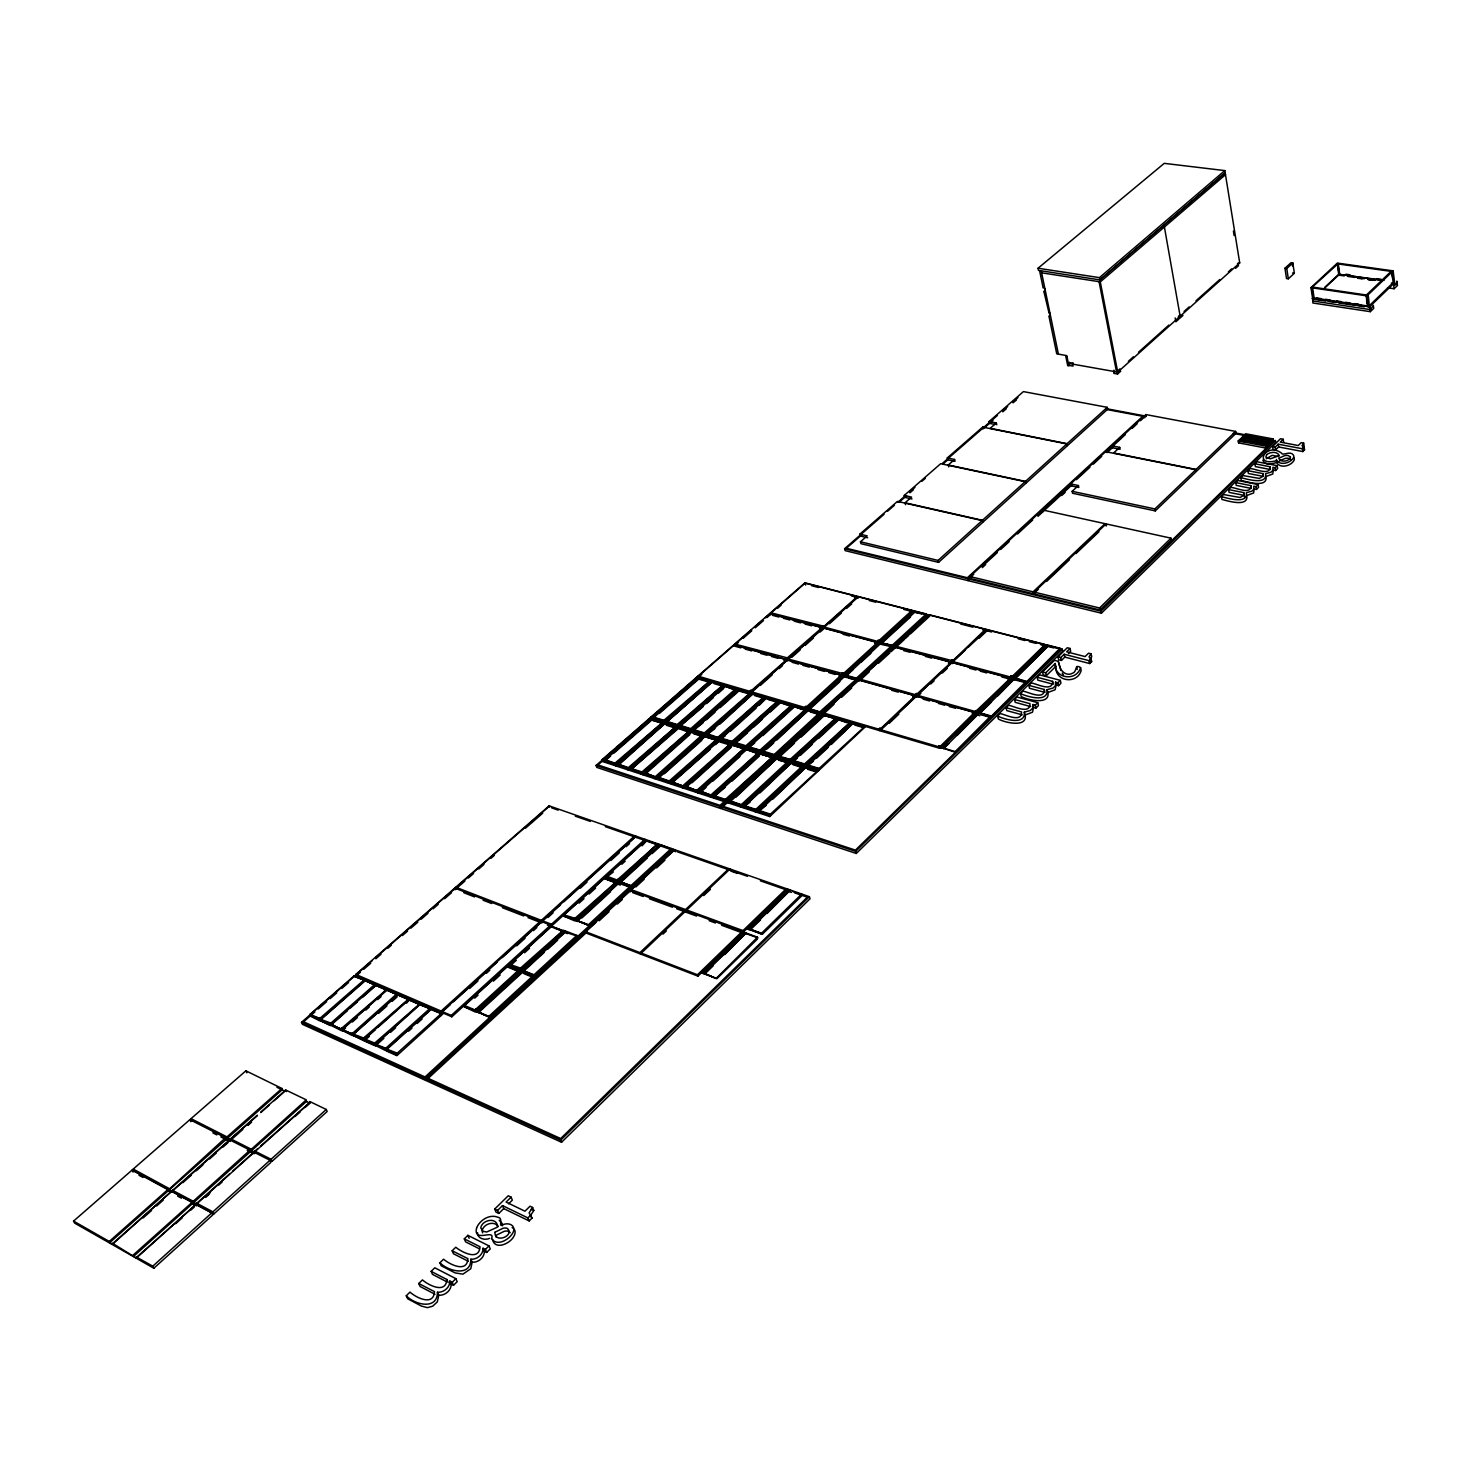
<?xml version="1.0" encoding="UTF-8"?>
<svg xmlns="http://www.w3.org/2000/svg" width="1471" height="1471" viewBox="0 0 1471 1471"><rect width="100%" height="100%" fill="white"/><g stroke="black" fill="none" stroke-linecap="round" stroke-linejoin="round"><path stroke-width="1.5" d="M320.531 1017.932L320.568 1019.568L320.2 1018.079L363.889 980.091L420.026 1004.528L374.37 1045.495L364.238 1040.935L363.999 1037.68L408.589 999.048M483.04 1248.254C483.297 1254.598 476.917 1259.691 470.849 1259.231C470.904 1277.361 447.92 1271.146 439.921 1262.762L443.562 1259.194C449.685 1264.453 467.153 1273.334 467.888 1258.643L452.149 1250.773L455.771 1247.224C461.857 1252.281 479.215 1261.291 480.024 1246.746L464.303 1238.858L467.888 1235.346L488.979 1245.9L490.248 1248.897L486.662 1252.446L484.308 1251.269L483.04 1248.254L485.393 1249.449L486.662 1252.446M470.849 1259.231L472.154 1262.228L470.757 1268.756L462.905 1274.162L455.072 1272.875L441.226 1265.759L439.921 1262.762M449.869 1281.057C450.034 1287.474 443.635 1292.715 437.457 1292.237L438.781 1295.252L437.292 1301.927L432.731 1306.156L427.454 1307.645L421.442 1306.083L407.632 1298.746L406.272 1295.749L409.986 1292.108C416.164 1297.735 433.669 1306.505 434.478 1291.63L418.757 1283.521L422.434 1279.899C428.576 1285.305 445.97 1294.223 446.853 1279.494L431.15 1271.367L434.791 1267.781L455.881 1278.667L457.187 1281.664L453.528 1285.286L451.174 1284.073L449.869 1281.057L452.222 1282.289L453.528 1285.286M437.457 1292.237C437.365 1310.569 414.399 1304.612 406.272 1295.749M496.187 1237.203L496.279 1235.199L504.02 1231.411A6.031 4.008 -25.6 0 1 508.819 1231.54L510.235 1232.716M785.22 660.939L784.411 659.946L785.349 660.828L750.375 691.48L697.953 676.09L733.9 644.758L786.268 659.468L786.654 660.773L705.069 734.323L704.388 732.889L694.294 729.745L738.718 690.304L749.511 693.448L704.388 732.889M787.224 657.96L821.333 628.246L820.174 628.595M484.308 1251.269C484.584 1257.595 478.204 1262.688 472.154 1262.228M841.375 674.932L787.279 659.744L751.387 691.775L805.556 707.68L841.375 674.932L841.743 676.255M824.312 625.8L822.785 625.727L824.183 626.168L856.287 597.539L855.331 596.693L856.085 597.649M843.6 673.185L842.019 673.111L843.471 673.571L876.256 643.599L875.319 642.753M878.316 642.809L824.33 628.301L823.962 627.014L877.985 641.485L912.075 610.318L912.406 611.623M778.766 760.268C802.982 765.416 770.657 760.158 776.798 755.34L822.142 713.582L879.915 730.738L915.587 697.015L915.238 695.673L858.788 679.823L822.988 712.791L879.548 729.395L880.945 728.458L879.787 728.347M880.945 728.458L915.238 695.673M859.616 679.05L894.533 646.891L950.854 662.005L951.185 663.347L916.415 696.224L859.983 680.374L859.616 679.05L916.065 694.882L949.953 663.403L948.942 662.502L950.082 663.127M451.174 1284.073C451.358 1290.472 444.978 1295.73 438.781 1295.252M940.557 745.815L938.884 745.723L940.41 746.22L974.685 712.369L916.323 695.985L880.633 729.708L881 731.069L939.509 748.243L1045.973 644.666L1047.444 645.034L1013.832 678.554L1012.213 677.469L1013.832 678.554M951.663 660.461L952.877 660.644L985.607 629.183L985.919 630.507L968.157 647.314M984.522 630.654L983.584 630.324M976.873 710.622L975.494 710.714M1009.363 678.775C1006.256 678.241 1009.419 680.724 1010.172 677.929L951.939 662.299L917.15 695.195L917.499 696.537L973.692 712.313M1010.669 676.053L1012.177 676.531L1043.858 645.751L1042.829 644.85L1043.675 645.861M1369.115 305.821C1368.067 279.067 1363.782 309.131 1369.722 305.288L1393.497 282.34M1368.655 305.398L1369.74 305.453L1368.306 305.582M1393.166 282.781L1394.103 281.788L1394.269 283.057L1368.913 307.439L1369.354 305.582M806.954 706.871L805.906 706.172M225.523 1138.223L228.814 1140.981L172.052 1191.381L168.981 1189.359L225.504 1137.8M656.507 844.06L646.063 840.401L606.714 876.22L617.176 880.026L657.316 844.207L617.066 881.901L606.365 877.415L616.827 881.239M618.243 880.32L617.581 879.658M563.834 916.139L574.885 919.596L563.834 916.139L574.536 920.809L615.853 882.122L575.143 918.18L575.455 919.669L575.602 918.014M615.853 882.122L604.581 878.15L564.184 914.925L575.014 918.327M196.581 1205.926L195.312 1204.197L211.695 1212.95L212.725 1214.991L153.848 1268.241L137.189 1258.753L136.49 1257.061L152.782 1266.182L153.848 1268.241M521.23 967.697L521.083 969.297L520.789 967.863L562.897 930.555L520.164 970.547L509.462 965.638L520.513 969.297L509.462 965.638M521.083 969.297L520.789 967.863M226.516 1137.304L281.899 1088.522L282.322 1089.625L227.343 1138.352L226.534 1136.678L191.028 1118.659L245.896 1070.814L281.954 1088.466M230.414 1141.422L229.311 1139.712M517.994 970.695L475.041 1009.952L464.615 1005.52L507.55 966.447L518.877 970.805L474.968 1011.883L464.248 1006.771L475.317 1010.632L464.248 1006.771M476.089 1008.996L475.942 1010.687L475.519 1009.235M247.238 1150.359L253.049 1153.319L249.555 1150.561L192.94 1201.531M253.435 1152.087L254.06 1153.834M440.895 1013.868L440.785 1015.542L440.454 1014.034L442.569 1014.236L396.876 1055.663L386.597 1051.03L386.34 1047.738L429.127 1009.143L431.26 1009.363L408.956 1000.059M440.767 1015.468L440.656 1013.905M429.569 1008.977L429.477 1010.651L428.98 1009.474M419.731 1003.847L374.884 1042.921L375.749 1044.686L385.954 1049.283L375.749 1044.686M397.906 1054.413L397.538 1052.887L440.325 1014.402M397.869 1054.284L397.538 1052.887M407.173 999.342L407.081 1000.997L406.603 999.655M1047.039 689.697C1048.639 703.34 1026.151 696.316 1020.506 693.595L1021.187 696.463C1027.199 700.049 1053.622 706.264 1047.039 689.697L1053.034 688.042L1055.369 685.762L1055.571 682.158L1057.87 682.783L1060.315 680.356L1039.611 674.858L1037.165 677.267L1037.809 680.135L1053.254 684.254L1052.611 681.367L1037.165 677.267M386.689 1047.646L387.204 1048.768L375.344 1044.134L419.842 1004.178L430.065 1008.591M441.374 1013.464L431.077 1009.032L387.057 1048.786M396.104 994.58C396.784 998.129 394.375 992.907 397.519 994.286M1024.312 712.166C1025.857 725.975 1003.332 718.988 997.595 716.046L998.294 718.933C1004.38 722.757 1030.914 728.862 1024.312 712.166L1030.344 710.493L1032.716 708.176L1032.973 704.517L1035.29 705.142L1037.772 702.678L1017.013 697.015L1014.53 699.461L1015.211 702.329L1030.675 706.595M286.496 1091.592L285.392 1089.827L305.839 1099.628L306.612 1101.319L251.559 1150.653L250.806 1148.998L230.377 1138.646L230.8 1140.117L242.844 1129.434M331.692 1024.827L341.585 1029.295L331.692 1024.827C328.713 1019.899 338.937 1032.054 342.375 1027.677L386.524 989.56M384.538 990.24L385.034 991.491L385.126 989.836M418.812 1003.755L408.681 999.379L364.256 1039.262L363.999 1037.68M374.002 985.184C375.16 988.714 372.568 983.603 375.62 984.871M395.515 995.04L353.334 1032.605C350.319 1034.701 342.026 1030.84 342.32 1027.677M407.669 998.956L397.593 994.617L353.205 1034.278L353.187 1032.624M342.247 1029.112L386.616 989.873L396.6 994.175M330.865 1023.099L320.586 1019.293L364.863 980.513L374.7 984.761M1302.442 448.453L1304.097 445.878L1303.655 443.102L1301.191 442.642L1298.268 445.529L1280.266 442.127L1283.19 439.259L1280.469 438.744L1272.562 446.485L1273.022 449.262L1275.743 449.777L1278.612 446.963L1278.17 444.187L1302.442 448.765L1304.115 447.092L1302.019 445.658L1303.655 443.102M1009.308 679.271L1008.223 678.425M940.465 746.128L938.884 745.723M972.699 713.417L973.912 713.417M916.268 693.871L917.444 693.871M917.352 694.183L916.084 694.073M880.89 728.66L879.603 728.531M843.527 673.497L842.019 673.111M1089.643 659.762L1091.703 656.71L1091.096 653.823L1088.558 653.179L1085.12 656.581L1066.64 651.837L1070.079 648.454L1067.284 647.736L1057.98 656.857L1058.624 659.725L1061.418 660.442L1064.802 657.114L1064.177 654.246L1089.073 660.663L1091.059 658.695L1089.018 656.875L1091.096 653.823M787.408 657.776L788.493 657.758M1059.212 664.561C1060.021 670.831 1066.401 676.881 1072.708 673.13C1077.195 671.879 1074.584 663.311 1080.56 667.613C1076.662 681.588 1054.119 679.106 1055.185 663.513L1045.716 672.817L1046.359 675.685L1043.196 674.858L1042.553 671.971L1054.45 660.314L1058.293 661.325L1060.94 670.482M1293.653 457.536C1290.582 462.997 1281.094 465.774 1276.644 460.68C1252.262 467.19 1265.943 441.41 1281.443 453.086C1282.381 456.286 1290.361 450.42 1293.211 454.87A9.157 4.689 -9.5 0 1 1293.653 457.536A9.157 4.689 -9.5 0 1 1294.075 460.331C1291.023 465.792 1281.535 468.569 1277.104 463.475L1276.423 459.375M1048.694 312.937C1050.459 310.951 1050.901 318.563 1048.933 316.044L1056.73 353.794L1066.788 355.633L1068.884 365.911L1067.725 365.709L1065.868 356.662L1067.027 356.865M879.198 640.915L877.764 640.455L879.327 640.529M750.67 690.579L751.81 690.487M373.708 985.386L331.214 1022.823L331.508 1024.055M1266.237 458.75L1272.194 455.348L1278.704 456.562M498.798 1213.446L495.948 1212.049L494.697 1209.052L508.249 1195.776L511.099 1197.155L506.079 1202.083L524.963 1211.203L530.001 1206.22L532.594 1207.47L529.119 1212.876L532.061 1218.062L529.174 1220.93L503.744 1208.592L502.494 1205.595L497.566 1210.449L498.798 1213.446L503.744 1208.592M532.594 1207.47L533.808 1210.468L530.351 1215.873L532.061 1218.062M951.424 660.277L952.877 660.644M614.565 883.63L614.106 882.582M1077.232 669.47L1076.607 666.584M529.174 1220.93L527.942 1217.933L530.847 1215.046M1064.802 657.114L1089.698 663.55L1091.666 661.582L1091.059 658.695M1278.612 446.963L1302.865 451.56L1304.556 449.887L1304.115 447.092M452.222 1282.289L455.881 1278.667M485.393 1249.449L488.979 1245.9M1244.521 497.327L1244.19 495.396L1229.094 492.38L1228.616 489.586L1243.731 492.601L1243.804 495.322L1240.09 497.492L1223.559 494.532L1221.426 496.61L1221.923 499.423C1226.722 500.655 1248.861 507.716 1246.82 495.506L1253.623 492.969L1254.211 489.016L1256.473 489.457L1256.013 486.662L1258.11 484.566L1237.865 480.521L1235.75 482.58L1236.228 485.375L1251.325 488.427L1250.865 485.614L1235.75 482.58M1262.964 473.607L1263.424 476.402L1248.346 473.478L1247.886 470.683L1262.964 473.607L1263.056 476.291L1259.397 478.424L1242.921 475.556L1240.807 477.615L1241.285 480.41C1245.992 481.532 1268.094 488.574 1266.016 476.494L1272.764 473.993L1273.316 470.095L1275.578 470.536L1275.118 467.741L1277.196 465.682L1256.988 461.765L1254.91 463.788L1255.37 466.583L1270.429 469.525L1269.988 466.73L1254.91 463.788M1032.973 704.517L1033.635 707.404L1035.952 708.047L1038.434 705.584L1037.772 702.678M1055.571 682.158L1056.215 685.045L1058.513 685.67L1060.959 683.243L1060.315 680.356M1256.473 489.457L1258.569 487.379L1258.11 484.566M1275.578 470.536L1277.637 468.495L1277.196 465.682M824.183 626.168L822.785 625.819M1061.418 660.442L1060.793 657.574L1064.177 654.246M1275.743 449.777L1275.302 447L1278.17 444.187M508.58 1203.83L512.331 1200.134L511.099 1197.155M1068.406 653.565L1070.704 651.322L1070.079 648.454M1046.359 675.685L1055.829 666.381L1055.185 663.513M788.364 658.144L734.728 644.022L735.114 645.309L785.312 659.413M1060.334 649.63L855.442 850.128L723.272 806.402M809.399 896.703L810.025 898.781L561.554 1142.268L560.727 1140.154L809.399 896.703L674.472 849.613L631.077 889.587L631.555 890.948M1062.264 649.152L1062.706 651.175L856.269 853.474L855.681 851.396L1062.264 649.152L929.488 615.08L803.571 731.087M1101.448 613.205L1101.025 611.182L1275.375 440.491L1275.688 442.44L1101.448 613.205L969.168 580.916L968.69 578.949L973.747 574.297M997.595 716.046L1000.115 713.582C1004.987 714.244 1021.849 723.438 1021.573 711.946L1006.09 707.735L1006.771 710.603L1022.253 714.851M1006.09 707.735L1008.591 705.271C1013.445 705.841 1030.178 715.071 1029.994 703.69L1014.53 699.461M1020.506 693.595L1022.989 691.149C1027.788 691.683 1044.631 700.858 1044.318 689.494L1028.854 685.394L1029.516 688.281L1044.962 692.381L1044.318 689.494M1028.854 685.394L1031.318 682.985C1036.117 683.427 1052.813 692.602 1052.611 681.367M1228.616 489.586L1230.731 487.489C1234.923 486.975 1251.398 495.635 1250.865 485.614M1247.886 470.683L1249.982 468.642C1254.101 468.035 1270.539 476.641 1269.988 466.73M716.12 978.472L704.462 973.379L746.054 933.019L757.491 937.192L716.12 978.472L701.612 972.294L743.204 931.97L744.914 933.202L703.322 973.563L701.612 972.294M762.383 934.25L761.353 933.423L801.732 894.037L801.585 895.968L762.383 934.25L747.305 928.9L748.794 929.451L788.952 889.569L748.114 929.028M757.491 937.192L757.344 939.16L716.965 978.583L701.851 972.993M1171.008 538.165L1171.394 540.151L1099.995 610.005L1099.572 607.983L1171.008 538.165L1106.1 523.915L1034.187 592.114L1034.628 594.1M1265.924 446.173L1267.267 444.867L1239.575 439.608L1238.214 440.914L1238.545 442.863L1266.237 448.14L1265.924 446.173L1238.214 440.914M1268.259 446.173L1269.289 442.9L1241.598 437.659L1240.568 440.914M1263.883 442.992L1270.264 444.205L1271.293 440.932L1243.602 435.71L1242.59 438.965L1243.933 437.659M1268.02 441.429L1272.268 442.238L1273.298 438.965L1245.624 433.761L1244.282 435.067L1244.613 437.016L1248.861 437.825M948.832 743.462L943.389 748.757L978.748 713.509L990.075 716.69L954.753 752.104L940.392 747.25L955.249 751.607M991.454 701.998L979.741 713.38L1014.218 679.014L1025.508 682.048L991.068 716.561L976.762 711.909L991.564 716.083M1026.464 681.937L1060.039 648.27L1048.786 645.383L1015.027 678.223L1027.107 682.139M990.075 716.69L989.909 718.547M1025.508 682.048L1025.342 683.886M1060.039 648.27L1059.874 650.09M940.576 747.93L977.406 713.141C974.721 712.056 975.898 715.2 978.417 714.685M976.928 712.589L1012.857 678.664L978.233 712.332M1012.361 678.149L1021.315 679.951M1045.973 644.666L1045.807 646.468M1047.444 645.034L1012.857 677.69M977.406 713.141L941.863 747.691M957.051 735.463L978.748 713.509M997.871 695.765L1014.218 679.014M1015.174 678.903L1048.786 645.383M697.475 974.758L742.083 931.548L742.524 932.945L697.953 976.156L641.521 954.403L641.043 953.024L697.475 974.758L697.953 976.156M743.039 930.61L786.341 888.668L786.764 890.047L743.499 931.989L743.039 930.61L686.644 909.961L687.104 911.321M747.305 928.9L787.481 889.054L789.173 890.268M743.443 932.669L745.705 934.269M787.684 889.753L787.334 890.985L791.398 892.419M702.678 973.103L744.694 932.504L630.103 890.488L585.458 931.639L585.936 933L640.418 953.98L730.021 868.993L730.443 870.372M761.573 934.122L749.934 929.249L790.313 890.047L767.071 913.509M704.683 974.078L713.361 965.656M724.688 954.661L746.054 933.019M750.155 929.948L760.544 919.853M939.509 748.243L940.208 746.349M975.861 712.92L976.487 711.045M1045.054 645.695L1044.741 644.353L986.692 629.459L952.748 661.545L953.079 662.869L1011.294 678.499L1012.177 676.531L1010.687 676.145M1238.545 442.863L1239.888 441.576M1393.46 284.675L1394.802 284.087L1393.129 270.866L1337.341 263.088L1310.955 287.654L1312.996 300.985L1370.476 309.627L1373.307 305.343L1373.712 308.414L1370.328 311.668L1312.868 303.008L1312.592 298.264L1370.108 306.869L1370.476 309.627M1394.122 288.721L1397.45 285.521L1396.898 281.09L1396.88 284.179L1393.736 285.668L1394.122 288.721L1387.521 287.764M1072.157 491.332L1154.919 508.929L1195.776 469.709L1196.125 471.658L1155.287 510.897L1072.561 493.263L1072.157 491.332L1078.427 485.54L1078.831 487.471L1071.035 485.835L1070.631 483.904L1078.427 485.54M1196.052 469.433L1235.64 431.426L1235.953 433.375L1196.401 471.4L1196.052 469.433L1113.657 452.976L1119.725 447.368L1120.111 449.299L1112.352 447.754L1111.966 445.823L1119.725 447.368M1367.828 305.619L1366.044 295.358L1391.492 271.032L1392.927 277.467M1312.224 298.613L1370.108 306.869M1392.577 277.817L1392.136 271.124M1310.955 287.654L1366.964 295.892L1393.129 270.866M341.805 1027.916L342.578 1029.737L352.562 1034.242L342.578 1029.737M1273.298 438.965L1273.61 440.932L1100.676 610.152L970.511 578.489L970.051 576.54L1033.102 591.838L1105.034 523.676L1105.42 525.643M1038.452 589.172L1033.543 593.824L1033.102 591.838M1046.617 581.431L1069.491 559.734M1076.018 553.537L1098.892 531.84M363.447 981.745L363.429 980.477M585.458 931.639L639.94 952.601L684.585 910.475L685.045 911.836M631.077 889.587L685.56 909.556L728.917 868.625L729.359 869.986M913.344 696.298L914.447 696.702M916.286 693.337L917.04 694.386M964.921 650.366L951.994 662.575L895.692 647.461L895.343 646.137L952.675 660.773M662.998 934.103L666.308 930.978M703.782 895.563L710.438 889.275M889.109 723.401L898.836 714.189M917.499 696.537L920.809 693.411M930.738 683.997L934.067 680.871M942.341 673.038L947.306 668.349M978.932 638.432L987.004 630.783L986.692 629.459M769.866 814.695L758.503 811.643L770.087 815.375L770.418 814.18L759.588 810.613L805.299 767.917L772.863 799.102M770.418 814.18L816.828 771.466L805.262 767.2L804.545 765.269L807.193 765.398L851.433 724.063L850.882 722.022L805.078 764.773M816.626 770.786L817.545 771.65L769.738 816.552L756.223 812.102L756.351 810.245L757.749 810.705L757.418 811.9L755.8 810.76M831.428 744.363L852.536 723.787L808.296 765.122L819.108 768.469L864.029 727.134L850.367 722.518M863.845 726.472L864.727 727.336L818.428 770.822L804.931 766.612M819.292 769.149C795.903 761.537 811.22 769.498 819.108 768.469M756.223 812.102L804.049 767.439M803.129 766.593L805.06 766.538L803.662 766.097L757.105 810.411L758.503 810.87L804.196 768.193L803.662 766.097M805.612 764.276L807.009 764.718L851.249 723.364M806.145 766.373L807.763 765.619M806.347 766.924C804.38 768.781 814.805 767.568 817.159 770.289M757.418 811.9L770.087 815.375M759.588 810.613L766.336 805.189M813.408 761.206L808.296 765.122M816.681 758.135L828.155 747.415M1324.672 287.415L1339.07 273.955L1337.893 265.589M1323.698 289.015L1339.676 274.029L1338.224 263.585L1336.624 263.75M1313.658 299.165L1311.691 286.974M1311.948 287.397L1338.224 263.585M755.267 809.896L743.995 806.88L755.487 810.576L755.818 809.381L745.08 805.851L790.81 763.412L816.828 771.466M755.818 809.381L802.063 766.262L789.192 761.592L742.414 804.986L744.013 806.108L789.522 763.008M802.063 766.262L802.982 767.108L755.138 811.753L741.733 807.34L741.862 805.483L743.26 805.943L742.91 807.119L741.31 805.998M846.836 722.721L838.084 719.521L793.807 760.617L804.527 763.945L849.484 722.868L836.447 717.793L836.999 719.815L792.722 760.893L790.607 760.286L790.479 762.125L803.865 766.281L850.183 723.052L849.3 722.187M804.729 764.626C781.506 757.069 796.749 764.994 804.527 763.945M790.607 760.286L835.933 718.271M741.733 807.34L789.596 762.934L790.074 759.459L779.446 756.168L823.76 715.311L835.05 718.62L823.76 715.311M788.677 762.088L790.589 762.033M791.141 759.79L792.538 760.231L836.815 719.117M788.143 762.585L790.791 762.695M791.674 761.886L793.274 761.114M791.876 762.438C789.89 764.276 800.224 763.044 802.578 765.766M742.91 807.119L755.487 810.576M745.08 805.851L750.192 801.989M759.992 792.887L790.81 763.412M797.282 758.245L793.807 760.617M800.573 755.211L812.047 744.547M818.593 738.46L838.268 720.202M740.796 805.133L729.616 802.136L741.016 805.814L741.347 804.619L730.701 801.125L776.449 758.944L787.279 762.916M741.347 804.619L787.077 762.254M787.61 761.757L788.53 762.603L763.78 785.569M790.074 759.459L834.553 719.098M822.988 712.791L823.705 714.649L835.381 717.48L835.767 718.804M726.95 801.272L728.55 802.394L728.88 801.217L726.95 801.272L727.373 802.614L740.667 806.991L760.47 788.621M820.855 732.632L789.412 761.794L774.868 757.142L728.274 800.941L729.634 801.382L775.382 759.22L774.868 757.142M824.165 729.561L834.112 720.349M895.343 646.137L929.415 614.768L985.607 629.183M561.554 1142.268L426.921 1080.983L426.057 1078.923L595.81 922.519M599.175 919.412L674.821 849.723L675.483 851.746M856.269 853.474L721.93 808.903L721.286 806.899L800.206 734.194M982.168 566.537L997.32 552.581M1000.685 549.474L1009.106 541.714M1017.527 533.955L1032.679 519.999M1037.735 515.346L1071.403 484.308M1076.459 479.656L1089.919 467.245M1093.302 464.137L1101.705 456.396M1106.762 451.726L1125.297 434.662M1132.026 428.466L1137.083 423.813M1140.448 420.706L1145.486 416.054M372.145 960.728L301.518 1022.308L302.401 1024.312L425.855 1080.505L587.058 931.97M599.175 920.791L609.031 911.707M617.36 904.04L622.307 899.461M635.803 886.976L644.188 879.235M656.581 867.89L664.91 860.186M613.352 750.375L596.086 765.435L596.748 767.384L720.882 808.554L834.057 704.278M841.688 697.199L851.746 687.913M859.229 681.073L869.306 671.787M878.592 663.164L889.881 652.811M891.132 651.671L904.555 639.278M905.437 638.432L908.802 635.325M910.292 634.019L929.746 616.073L929.415 614.768M884.071 514.298L844.593 548.72L845.108 550.632L968.12 580.659L971.485 577.551M982.279 567.641L985.644 564.551M1037.956 516.321L1072.451 484.474M1107.075 452.608L1113.804 446.393M773.801 758.117L776.431 758.245M777.129 756.756L776.283 755.837M822.142 713.582L822.675 715.605L778.38 756.443L776.798 755.34M821.112 714.538L823.705 714.649M1061.713 495.543L1065.078 492.454M777.515 757.97C775.548 759.79 785.79 758.558 788.125 761.261M778.913 756.664C776.431 758.411 788.107 757.455 790.276 760.139M728.55 802.394L741.016 805.814M735.813 797.282L776.449 758.944M781.285 755.322L794.414 743.223M800.978 737.173L823.944 715.972M1288.32 278.81L1294.351 273.275L1292.807 262.96L1291.005 262.721L1284.955 268.237L1286.518 278.552L1288.32 278.81L1286.776 268.494L1292.807 262.96M532.833 975.898L522.279 971.614L478.093 1012.085L488.611 1016.571L532.833 975.898L532.723 977.829M576.761 937.303L576.871 935.391L533.863 974.942L535.003 975.733L520.955 970.29L563.687 930.279L565.305 931.492L522.315 970.842L520.955 970.29M629.845 886.645L619.291 882.784L577.717 920.864L588.253 924.91L629.845 886.645L629.735 888.539M671.53 849.172L660.755 844.832L620.266 881.901L630.82 885.744L671.309 848.51L671.181 850.367M849.006 678.296L855.809 679.602L819.825 711.872C817.821 713.012 790.332 702.623 820.542 712.056M891.242 647.81L891.371 646.045L856.453 678.168L857.317 679.032L843.545 675.152L913.215 610.612L914.576 610.961L880.651 642.809C864.065 637.789 924.597 654.319 879.29 642.459M910.549 616.919L881.901 643.158L892.198 645.291L926.27 613.959L926.123 615.705M724.854 799.893L713.766 796.933L725.074 800.573L725.405 799.397L714.869 795.94L760.636 754.016L771.889 757.473L760.636 754.016M725.405 799.397L771.356 757.97M771.687 756.811L772.624 757.657L724.743 801.75L711.578 797.411L710.64 795.223L700.196 791.784L699.865 792.961L711.412 795.388L700.748 791.288L746.533 749.622L771.889 757.473M819.88 714.134L807.965 710.677L763.633 751.258L774.169 754.531L773.507 756.848L819.88 714.134L819.494 712.81C817.361 710.236 806.604 711.431 808.995 709.721M774.169 754.531L818.979 713.288L806.384 708.948L760.691 751.607L759.974 750.118L749.53 746.882L793.88 706.521L802.412 709.647M478.093 1012.085L489.788 1017.344L475.464 1010.982L519.649 970.547L521.028 971.099L477.1 1012.232L475.74 1011.662M577.717 920.864L589.356 925.7L575.087 919.853L616.662 881.828L618.261 883.005L576.706 921.067L575.326 920.533M620.266 881.901L631.868 886.572L617.636 880.945L658.125 843.913L659.725 845.053L619.236 882.122L617.875 881.625M730.168 796.087L720.091 805.354L597.98 764.957L613.517 751.387M738.571 788.364L748.629 779.078M758.705 769.811L773.82 755.91M777.184 752.803L785.569 745.08M795.646 735.813L804.03 728.09M814.107 718.804L926.601 615.264M301.518 1022.308L424.99 1078.445L673.755 849.355L674.417 851.378M596.086 765.435L720.238 806.549L928.44 614.804L805.115 583.16L765.38 617.802M844.593 548.72L967.642 578.691L1145.891 414.583L1235.64 431.426M700.748 791.288L713.821 796.179L759.569 754.292C763.284 747.305 747.452 749.879 748.996 747.378M782.517 731.197L759.312 752.435L744.455 748.334L745.815 748.757L792.63 706.154L748.482 747.158C740.391 746.772 755.34 752.968 757.491 752.398C759.036 753.428 768.598 753.63 773.507 756.848M476.641 1011.754L521.028 971.099M521.819 970.4L565.048 930.812M576.172 920.662L618.261 883.005M618.684 881.754L659.725 845.053M807.616 708.875L843.894 675.649L808.259 709.077L806.899 708.691M844.722 674.876L879.658 642.901L843.545 675.152M914.576 610.961L879.787 642M712.516 796.528L711.155 796.068L713.067 796.013M758.006 753.207L712.24 795.076L713.6 795.517L759.367 753.63M758.54 752.711C761.702 754.476 758.687 748.886 762.585 751.534L806.899 710.953L806.384 708.948M761.022 750.449L762.383 750.872L806.715 710.291M805.869 709.427L807.744 709.353M761.518 752.508L763.118 751.755L762.787 752.895M805.354 709.905L807.928 710.015M576.871 935.391L566.317 931.308L523.308 970.676L534.12 975.622M855.626 678.94L845.145 675.998L809.326 708.783L820.027 712.534M891.371 646.045L880.908 643.25L846.156 675.888L853.125 669.507M881.736 642.496L915.826 611.274L926.27 613.959M761.702 753.042C759.735 754.862 769.885 753.63 772.22 756.315M478.351 1012.765L522.536 972.294L533.09 976.579M523.566 971.356L544.233 952.417M547.58 949.365L557.601 940.19M577.11 936.071L563.338 931.511L565.305 931.492M577.956 921.545L575.933 920M581.928 917.904L610.539 891.702M630.084 887.326L616.901 882.508M620.505 882.582L647.314 858.034M652.223 853.529L660.975 845.494M809.51 709.445L839.849 681.661M855.809 679.602L843.563 676.77M861.197 662.115L870.906 653.234M891.555 646.707L877.985 643.654L879.842 643.562M915.514 612.377L924.34 614.069M712.718 797.19L725.074 800.573M714.869 795.94L725.24 787.279M732.025 781.083L759.146 756.241M767.127 748.923L773.691 742.91M776.964 739.895L807.965 710.677M911.009 611.771L909.777 611.201L911.285 611.09M842.589 675.502L788.493 660.314L788.125 659.008L843.269 673.7M876.348 643.029L877.157 642.239L877.507 643.544M562.032 930.426L551.588 926.381L509.812 964.388L520.642 968.157M699.644 792.299L710.64 795.223M711.192 794.726L757.694 753.06M757.491 752.398L758.429 753.244L710.53 797.061L697.475 792.777L697.052 791.435L698.946 791.38L698.615 792.538L697.052 791.435M759.974 750.118L805.005 709.776L792.317 704.83M804.821 709.114L805.722 709.978L787.481 726.656M613.297 763.155L605.206 759.9L651.046 719.889L661.637 723.144L651.138 719.245L650.55 717.425L697.089 676.844L805.943 709.004L842.534 675.263L843.894 675.649M521.286 971.779L519.3 971.798L521.929 972.864M658.364 844.575L658.015 845.77M686.424 787.849L697.328 790.773L686.755 786.691L732.54 745.264L743.627 748.684L732.54 745.264M746.11 746.422C744.583 745.521 732.668 744.216 735.022 743.039M735.757 743.204L779.924 702.421C807.836 713.251 774.445 696.371 778.876 702.715L734.525 742.837L731.914 742.708L732.576 744.583L743.425 748.004L745.484 749.897L699.718 791.545L698.357 791.104L743.921 748.813L746.551 748.941M735.555 742.542L745.907 745.76L746.606 747.231L791.288 705.767L805.005 709.776M442.146 1011.515L451.266 1015.431L550.522 925.185L551.018 926.528L451.818 1016.792L442.716 1012.875L442.146 1011.515L541.383 921.655L541.898 922.997M636.281 837.459L635.821 836.116L542.394 920.736L551.515 924.266L644.96 839.316L645.42 840.658L552.03 925.627L454.778 888.116L355.798 974.409L356.368 975.733L441.668 1012.434L450.089 1004.822M732.576 744.583L718.675 740.961L672.872 782.131L683.353 786.176L671.99 783.786L672.321 782.627L682.581 786.01L683.5 788.162L696.445 792.428L744.363 748.849L743.958 747.525C741.77 744.896 731.216 745.999 733.606 744.308M776.743 719.411L745.245 748.059L731.032 743.517L684.383 786.507L685.725 786.948L731.51 745.558L731.032 743.517M780.053 716.395L791.674 705.841L790.773 704.995M744.124 749.475L744.455 748.334M791.288 705.767L791.803 705.289M697.475 792.777L745.282 749.235L744.841 746.716L734.489 743.517M747.231 747.47L747.764 746.992M747.581 748.665C745.65 750.467 755.689 749.235 758.025 751.902M507.55 966.447L518.877 970.805M551.588 926.381L562.897 930.555M604.581 878.15L605.629 878.978M657.316 844.207L646.063 840.401M700.968 791.968L706.043 787.334M712.828 781.156L739.95 756.462M754.66 743.076L749.53 746.882M762.879 735.592L794.083 707.183M474.71 998.165L478.112 995.076M493.392 981.157L500.195 974.979M509.72 966.3L516.321 960.287M524.595 952.767L529.542 948.243M579.041 903.194L584.024 898.652M589.007 894.111L595.663 888.043M606.365 877.415L613.352 871.935M621.792 864.268L625.157 861.197M642.018 845.843L646.854 840.566M386.689 1049.08L397.391 1053.218M469.598 988.494L478.001 980.881M486.423 973.269L489.769 970.216M516.67 945.853L525.073 938.222M533.477 930.61L536.841 927.557M547.984 917.463L553.078 912.847M580.254 888.245L587.039 882.085M610.814 860.535L619.309 852.849M626.094 846.689L629.496 843.619M386.321 1050.349L396.582 1054.983L396.949 1053.696M685.651 787.684L696.776 791.269M697.107 790.092L743.094 749.162M745.907 745.76L790.442 706.117M671.769 783.124L682.581 786.01M683.132 785.514L729.671 744.326L718.712 740.281L718.069 738.405L720.661 738.534L765.03 698.633L764.552 696.666L718.602 737.927M729.469 743.664L730.407 744.51L682.47 787.831L669.654 783.602L669.213 782.278L671.089 782.223L670.758 783.381L669.213 782.278M777.019 701.557L766.078 698.339L721.691 738.24L731.951 741.439L777.019 701.557L764.037 697.125M776.835 700.895L777.736 701.741L771.098 707.735M732.153 742.101C709.776 734.783 724.651 742.561 731.951 741.439M152.782 1266.182L211.695 1212.95M212.909 1211.847L269.91 1160.343L270.885 1162.384L213.939 1213.888L197.188 1204.896L196.526 1203.113L212.909 1211.847L213.939 1213.888M255.237 1152.786L254.648 1150.984L271.087 1159.295L326.249 1109.447L327.169 1111.488L272.061 1161.336L189.869 1119.67L133.236 1169.059L134.284 1171.063L172.052 1191.381M684.622 787.941L684.953 786.783L683.077 786.838L685.872 788.346M732.448 742.23L777.35 701.667L790.957 705.657M717.186 739.196L717.646 741.237L671.861 782.388L670.519 781.965L717.186 739.196L731.289 743.719L767.788 710.732M777.35 701.667L777.865 701.189M683.5 788.162L731.308 744.896M730.499 743.995L732.374 743.921M732.981 741.752L734.305 742.175L778.692 702.053M733.459 743.793L733.79 742.653L734.691 744.179M692.05 782.756L731.05 747.47M739.049 740.244L747.25 732.815M753.832 726.858L762.033 719.429M770.252 712.001L780.108 703.083M860.461 541.769L938.093 560.433L982.15 520.569L982.591 522.499L938.572 562.363L860.958 543.682L860.461 541.769L867.191 535.885L859.873 534.138L860.37 536.051L867.688 537.798M982.444 520.293L1025.14 481.661L1025.563 483.573L982.885 522.223L982.444 520.293L905.033 502.788L905.511 504.682M1025.434 481.403L1066.824 443.929L1067.229 445.842L1025.857 483.315L1025.434 481.403L948.262 465.001L948.703 466.877M1067.1 443.672L1107.277 407.338L1107.645 409.232L1067.505 445.584L1067.1 443.672L990.204 428.318L996.345 422.949L996.768 424.825M355.798 974.409L441.116 1011.073L540.353 921.251L540.85 922.593L502.199 957.621M673.755 849.355L549.124 805.851L455.771 887.234L541.365 920.35L634.792 835.767L635.251 837.091L563.926 901.686M453.436 1001.769L497.143 962.181M560.543 904.775L541.861 921.692L541.365 920.35M375.087 1045.274L385.586 1050.551L429.569 1010.89M431.077 1009.032L442.293 1013.556M408.589 1031.171L411.972 1028.119M417.047 1023.54L422.122 1018.962M364.348 1037.588L364.385 1038.875L374.903 1043.141M195.661 1204.731L136.196 1258.183L113.175 1245.073L112.513 1243.289L136.012 1257.834L194.981 1205.429L191.12 1203.37M253.803 1152.584L196.176 1204.344L173.026 1191.896L172.364 1190.223L192.664 1200.961L196.011 1204.014L229.476 1174.005M232.823 1170.99L252.902 1152.988M251.559 1150.653L254.06 1151.94L257.407 1148.943M260.735 1145.946L309.278 1102.882L305.398 1101.007M255.035 1151.572L310.271 1102.22M363.962 1040.254L374.075 1044.815L374.443 1043.564M175.656 1223.725L182.367 1217.694M190.77 1210.155L194.135 1207.139M205.388 1197.045L210.408 1192.54M218.774 1185.038L222.121 1182.022M295.119 1116.507L300.121 1112.002M305.141 1107.516L310.142 1103.029M668.735 781.45L658.015 778.6L668.956 782.112L669.287 780.954L659.1 777.607L704.922 736.677L715.825 740.023L704.922 736.677M669.287 780.954L715.311 740.501M750.375 691.48L751.313 694.606L706.926 734.268L704.333 734.139L704.977 735.996L716.156 738.883L716.579 740.207M717.572 737.615C684.64 728.347 740.465 745.025 707.937 733.974L752.343 694.312L720.091 723.953M718.105 737.136L763.21 697.493L750.32 693.098M763.008 696.831L763.927 697.677L717.462 739.417L704.756 735.463M205.554 1197.376L208.9 1194.378M420.118 1004.858L430.966 1008.683M375.381 1045.955L383.839 1038.361M390.606 1032.293L395.681 1027.733M655.478 777.754C659.78 780.421 654.852 775.015 655.901 779.078L668.625 783.271L714.924 741.697M670.316 781.303L671.64 781.726L717.443 740.575M716.653 739.674L717.977 740.097L764.938 697.99M716.12 740.152L718.712 740.281M719.393 738.828L719.926 738.35M749.805 693.558L766.078 697.714M719.742 740.005C717.811 741.789 727.667 740.538 730.002 743.186M672.872 782.131L710.401 749.235M715.494 744.657L718.878 741.623L729.138 744.804M719.595 739.49L721.158 738.718M725.295 735.831L721.691 738.24M730.425 731.234L756.02 708.213M759.441 705.142L766.078 698.339M657.004 778.858L668.956 782.112M664.414 773.728L701.741 740.373M705.657 734.544L707.073 735.592L707.404 734.452M714.961 728.531L707.937 733.974M1119.909 368.89L1116.526 371.906L1099.076 281.66M1128.349 361.333L1133.406 356.809M1138.462 352.286L1168.838 325.109M1180.11 315.033L1178.97 316.044L1180.147 316.247L1164.057 225.081M1184.063 311.484L1189.175 306.906M1195.978 300.82L1219.808 279.508M1228.322 271.896L1231.723 268.844M1237.442 263.732L1239.704 262.923L1224.828 170.599L1164.241 163.355L1038.048 268.237L1038.489 270.388L1099.903 279.895L1225.196 172.824M1069.564 362.289L1068.351 363.355L1117.721 372.126L1239.704 262.923M132.923 1255.278L191.8 1202.653M251.063 1149.55L305.968 1100.143M1113.97 370.159L1113.804 373.358L1117.574 374.02L1120.755 371.17M1182.96 315.438L1179.926 318.159L1179.466 315.603M1235.53 268.329L1238.453 265.736L1238.049 263.199M133.53 1256.418L192.296 1203.756L191.524 1202.101L171.224 1191.179L172.144 1192.282M193.51 1202.671L250.383 1151.701M821.333 628.246L822.142 627.473L822.51 628.761L787.481 660.019M770.657 612.708L804.931 582.829L857.17 596.233L857.501 597.52L823.319 628.043L771.025 613.995L770.657 612.708L823.925 626.278M655 776.945C622.288 767.2 677.763 784.705 645.456 773.139L691.278 732.429L702.108 735.757M655.551 776.449L701.373 735.574M724.137 685.982C720.808 681.919 751.883 696.188 725.203 686.313L680.779 725.552L690.782 728.66L691.462 730.094L737.228 688.649L737.707 690.598L693.301 730.039L690.726 729.91L691.352 731.767L702.439 734.617L702.844 735.941L654.889 778.747L642.275 774.592C641.227 770.565 646.137 775.916 641.852 773.286M736.714 689.108L749.824 692.345L750.21 693.65L703.745 735.151M693.227 730.701C724.615 737.872 690.8 732.006 693.76 730.223M788.125 659.008L823.153 627.731L877.157 642.239M823.962 627.014L858.163 596.49L912.075 610.318M353.261 1034.021L363.742 1038.066M704.057 734.011L703.91 736.953L658.107 777.883L656.783 777.442L702.384 735.886L704.977 735.996M701.906 735.095C703.156 738.571 702.494 733.514 704.774 735.353M363.594 1039.225L352.893 1035.271L362.951 1039.795L363.3 1038.544M760.323 685.468L772.275 674.784M779.115 668.68L782.535 665.628M791.839 657.335L800.169 649.888M805.17 645.42L813.5 637.973M820.174 632.015L823.503 629.036L823.153 627.731M829.46 623.722L841.43 613.039M846.542 608.461L851.672 603.882M352.893 1035.271L363.245 1040.475L375.068 1029.902M378.452 1026.887L408.864 999.728L354.106 975.88L309.866 1014.457L319.906 1019.532L310.16 1015.137M656.562 776.78L657.886 777.221L703.708 736.291M702.917 735.408L704.241 735.813L751.221 693.944M705.859 735.206L706.19 734.084M364.238 1040.935L369.313 1036.393M406.492 1003.185L409.6 999.489M705.988 735.721C704.076 737.504 713.84 736.254 716.156 738.883M143.165 1217.933L151.55 1210.504M156.57 1206.036L163.281 1200.079M182.882 1182.666L191.23 1175.255M196.25 1170.806L202.924 1164.885M209.599 1158.946L216.274 1153.007M222.967 1147.086L227.968 1142.636M247.992 1124.855L251.431 1121.803M248.158 1125.205L251.578 1122.152M642.937 772.312L644.463 773.397L690.285 732.705L644.243 772.735L642.937 772.312L688.777 731.639M626.664 767.549L618.5 764.276L664.34 724.045L691.352 731.767M692.234 730.977L692.565 729.855L693.448 731.344M736.199 689.55L738.736 689.678M692.345 731.473C690.451 733.238 700.122 731.988 702.439 734.617M643.379 774.371L655.22 777.607M647.369 772.275L689.789 734.599M703.046 722.813L694.294 729.745M706.466 719.779L714.998 712.203M720.128 707.643L738.902 690.947L746.974 693.319M341.934 1030.325L352.194 1035.492L397.795 994.966M378.525 1013.409L386.983 1005.907M392.04 1001.402L397.115 996.897M342.228 1030.987L345.593 1028.008M352.36 1022.032L357.416 1017.546M365.856 1010.081L369.239 1007.083M377.679 999.618L381.063 996.639M109.019 1241.671L167.786 1189.634L132.041 1170.107L73.55 1221.095L74.635 1223.118L112.182 1244.503L170.673 1192.098L112.017 1244.172L108.725 1241.138L73.55 1221.095M109.571 1242.774L168.209 1190.793L167.529 1189.616M169.422 1189.708L226.185 1139.4M641.393 772.459L630.82 769.664L642.165 772.643M687.968 731.988L677.763 728.219L631.923 768.689L641.944 771.981L688.502 731.51M688.299 730.866L688.98 732.301L688.299 730.866L677.837 727.557L677.212 725.718C679.05 727.906 681.018 725.46 679.915 727.152M690.782 728.66L735.206 689.255M735.721 688.814L736.622 689.66L690.138 730.922L676.329 726.509L643.195 756.223M679.712 726.49L690.984 729.322L680.246 726.03M171.886 1191.032L228.649 1140.65M227.343 1138.352L229.825 1139.62L257.315 1115.22M260.735 1112.168L284.786 1090.82M641.613 773.121L628.338 768.837L628.779 770.142L641.282 774.261L651.561 765.141M654.981 762.107L689.237 731.694M257.462 1115.551L229.825 1139.62M260.772 1112.609L269.101 1105.217M274.102 1100.768L284.951 1091.151L276.934 1087.29M641.944 771.981L643.158 772.974M691.131 731.105L689.292 731.179L701.63 734.489M691.775 728.972L693.08 729.377L737.504 689.936M642.275 774.592L645.714 771.558M671.401 748.739L676.55 744.179M681.68 739.619L690.248 732.006L690.451 729.781M618.188 765.416L630.176 768.781L629.845 769.921M629.423 767.862L675.263 727.446L676.77 728.494L630.949 768.947L629.423 767.862L630.949 768.947M667.356 721.397L711.799 682.379L667.356 721.397C699.975 731.914 642.404 714.704 676.954 725.589L679.786 725.828L724.008 685.964L679.565 725.185L678.278 724.78L722.702 685.596L725.24 685.707M614.933 764.424C619.181 767.035 614.308 761.739 615.374 765.747L627.786 769.829L639.775 759.238M680.08 723.677L723.236 685.137M628.779 770.142L676.752 727.814L676.329 726.509M675.796 726.968L677.616 726.895M678.517 726.122L678.719 726.766M678.83 727.281C676.936 729.028 686.534 727.777 688.833 730.388M631.923 768.689L677.966 728.862M703.193 706.595L680.779 725.552M706.613 703.579L713.435 697.53M718.565 693.006L723.695 688.483M331.049 1025.416L341.235 1030.546L386.818 990.222M330.718 1024.386L320.237 1020.543L330.056 1024.974L330.423 1023.724M320.237 1020.543L330.35 1025.636L347.23 1010.779M350.594 1007.819L357.343 1001.861M362.418 997.412L375.914 985.533M617.415 765.251L628.099 768.689M618.5 764.276L628.43 767.549L674.472 727.777L666.547 725.313M656.14 714.226L650.973 718.731L663.256 722.555L663.366 720.79L664.432 723.383L675.336 726.196L675.759 727.501M677.285 724.468L721.912 685.946L713.987 683.61M666.823 721.856C667.007 724.872 661.104 719.245 666.381 721.673L710.806 682.673C707.716 678.775 721.912 683.886 723.144 685.688M309.498 1015.707L319.556 1020.764L365.084 980.863M614.492 763.633L604.103 760.875L615.264 763.798M605.206 759.9L615.043 763.136L661.104 723.622M661.417 722.5L662.373 723.327L641.816 741.366M722.224 684.842L698.504 678.462L654.062 717.26L663.899 720.312L709.059 681.551L698.56 677.874L697.953 676.09M708.857 680.908L709.776 681.753L677.046 710.475M616.036 763.467L661.876 723.272L663.366 724.32L617.544 764.552L616.036 763.467L617.544 764.552M662.41 722.794L664.23 722.739L662.079 723.916M663.899 720.312L664.561 721.746L709.335 681.661L710.806 682.673M601.657 760.066C605.868 762.658 601.014 757.381 602.099 761.371L614.4 765.416L628.099 753.391M631.537 750.375L638.377 744.381M666.712 719.54L673.589 713.49M1072.561 363.539L1073.076 366.095L1069.417 365.452L1068.884 362.877L1073.223 362.951M615.043 763.136L616.257 764.129M617.324 763.89L663.366 724.32M665.113 721.967L665.315 722.61M664.892 720.625L666.179 721.029L710.622 682.029M615.374 765.747L622.233 759.716M658.217 728.145L663.366 723.64L662.943 722.335M690.083 700.178L698.707 692.62M702.145 689.605L709.04 683.555M651.046 719.889L664.432 723.383M665.407 723.107C663.531 724.854 673.038 723.585 675.336 726.196M618.721 764.938L664.34 724.045M603.147 761.132L614.713 764.276M605.427 760.562L610.52 756.112M613.903 753.152L651.248 720.551M653.198 718.841L653.529 717.738L652.021 718.473M659.394 713.435L698.707 679.124L708.544 682.011M905.033 502.788L911.56 497.088L904.26 495.451L904.739 497.345L912.02 498.982M948.262 465.001L954.587 459.467L955.028 461.342L947.765 459.798L947.306 457.922L982.665 427.123L1066.824 443.929M309.866 1014.457L320.034 1018.392M859.873 534.138L897.439 501.409L982.15 520.569M904.26 495.451L940.686 463.696L1025.14 481.661M994.966 424.457L989.523 423.372L989.1 421.515L1023.411 391.599L1107.277 407.338M602.742 759.11L604.029 759.514L649.869 719.54L604.25 760.176L602.742 759.11L648.582 719.135L651.138 719.245M649.116 718.675L650.936 718.602L648.582 719.135M734.728 644.022L769.829 613.425L822.142 627.473M375.583 957.713L549.566 805.998M616.809 747.36L682.452 690.12M685.909 687.104L751.552 629.845M755.009 626.848L761.923 620.817M887.509 511.301L894.368 505.307M897.806 502.31L904.683 496.334M909.832 491.829L914.98 487.342M921.839 481.348L925.277 478.369M942.451 463.383L997.375 415.484M1002.523 410.997L1007.672 406.511M1012.839 402.006L1017.987 397.519M354.401 976.56L364.808 980.201M651.598 716.506L652.885 716.892L697.328 678.131M696.574 677.304L698.357 677.23M314.868 1011.956L303.578 1021.793L425.045 1076.956L671.751 849.852L605.28 826.628M318.232 1009.014L326.654 1001.659M330.037 998.717L336.767 992.833M341.824 988.42L348.572 982.536M355.191 976.762L360.358 972.276M363.797 969.26L370.674 963.266M375.841 958.761L380.989 954.256M387.884 948.243L391.323 945.246M402.429 935.556L407.541 931.106M410.961 928.127L417.782 922.17M421.184 919.191L428.006 913.234M433.118 908.784L438.248 904.316M444.647 898.726L451.542 892.713M454.98 889.716L464.928 881.019M468.385 878.003L473.57 873.498M478.755 868.975L483.941 864.452M490.854 858.42L494.311 855.405M525.515 828.173L542.707 813.169M616.974 748.371L622.159 743.866M629.073 737.835L632.53 734.82M663.035 708.213L666.473 705.197M670.537 701.667L682.636 691.113M686.074 688.097L691.26 683.574M696.445 679.05L701.777 674.398M735.114 645.309L738.46 642.404M743.094 638.359L751.736 630.82M755.175 627.823L763.523 620.541M766.869 617.618L770.73 614.253M777.644 608.222L781.101 605.206M861.822 534.782L846.34 548.278L967.385 577.735L1142.765 416.293L1106.725 409.508M899.627 501.795L906.504 495.782M909.942 492.785L913.381 489.788M942.617 464.303L947.765 459.798M983.86 428.3L992.943 420.375M1002.781 411.806L1006.219 408.809M1013.096 402.815L1016.535 399.818M651.065 716.965L653.087 717.554L697.53 678.775L697.089 676.844M696.059 677.745L698.56 677.874M652.113 718.97C650.237 720.698 659.652 719.429 661.95 722.022M1038.048 268.237L1099.462 277.633L1224.828 170.599M1099.885 279.803L1225.178 172.714M1048.878 312.348L1043.84 291.313C1046.359 293.814 1044.833 286.201 1043.141 287.93L1039.611 270.793L1041.358 271.069M517.608 972.313L517.093 971.246M561.573 930.812L561.462 932.467L561.15 930.959M418.224 1004.16L418.242 1005.815L417.893 1004.307M656.14 845.641L655.661 844.575M1279.163 461.085L1284.643 458.621A4.56 2.335 -9.5 0 1 1288.651 458.364L1290.839 459.688M489.549 1238.38C485.062 1240.513 477.266 1238.729 477.56 1232.735M1009.143 679.455L976.854 710.346M1047.701 692.584L1055.112 689.77L1056.215 685.045M1024.993 715.071L1032.477 712.221L1033.635 707.404M1292.476 265.957L1292.513 262.923M1224.313 174.571L1225.49 174.718L1100.29 281.862L1041.633 272.834M1391.143 271.381L1337.875 263.916L1339.327 274.378L1381.398 280.373M1391.768 271.473L1393.111 282.046M1345.891 274.231L1350.286 274.856M1376.709 278.626L1381.122 279.251M1383.972 280.336L1338.702 274.286M1339.235 275.187L1344.273 275.923M1348.043 276.456L1354.644 277.394M1357.568 277.817L1364.205 278.755M1367.846 279.288L1375.275 280.336M1357.512 278.203L1362.017 278.846M1368.287 279.729L1372.719 280.373M1391.309 283.02L1395.814 283.664M1284.955 268.237L1286.776 268.494M1292.549 273.018L1294.351 273.275M1312.941 287.158L1366.412 295.009M1316.692 297.988L1321.142 298.65M1325.573 299.312L1330.023 299.974M1336.698 300.967L1341.147 301.647M1345.597 302.309L1350.047 302.971M1354.497 303.633L1358.928 304.295M1368.747 306.17L1312.849 297.804L1313.033 299.073L1325.389 300.911M1329.122 301.481L1334.289 302.254M1338.739 302.916L1354.295 305.251M1357.862 305.784L1364.5 306.777M1106.266 408.662L1144.456 415.852L1144.824 417.764M1235.07 432.897L1252.979 436.28M1244.282 435.067L1271.955 440.27M1233.268 433.338L1244.466 435.453M1242.26 437.016L1269.951 442.238M1255.37 441.392L1259.617 442.183M1240.237 438.965L1267.928 444.205M1272.562 446.485L1275.302 447M1242.701 441.318L1246.967 442.127M1276.975 462.188C1272.856 464.101 1264.582 465.755 1262.798 460.11M1275.118 467.741L1272.875 467.3L1273.04 470.242L1271.073 472.173L1265.556 473.699C1267.634 485.761 1245.532 478.719 1240.807 477.615M989.1 421.515L996.345 422.949M1105.604 451.689L1195.776 469.709M1256.013 486.662L1253.752 486.202L1253.899 489.199L1251.895 491.167L1246.342 492.693C1248.364 504.902 1226.226 497.842 1221.426 496.61M947.306 457.922L954.587 459.467M1105.034 523.676L1042.369 509.922L1042.792 511.871M1034.187 592.114L1099.572 607.983M968.69 578.949L1101.025 611.182M1046.138 645.346L1047.591 645.714M1048.933 646.063L1060.186 648.95M983.731 629.698L984.816 629.974M811.808 585.789L818.52 587.499M851.599 595.994L858.218 597.704M869.251 600.536L875.87 602.227M903.782 609.417L921.784 613.977M960.728 624.035L972.956 627.179M982.867 629.717L991.711 631.997M1018.281 638.819L1024.919 640.529M1029.351 641.669L1035.989 643.379M1040.42 644.5L1053.696 647.92M854.89 597.097L856.324 597.465M909.777 611.201L911.248 611.568M983.272 630.084L984.779 630.471M1042.387 645.273L1043.914 645.659M1057.98 656.857L1060.793 657.574M1042.553 671.971L1045.716 672.817M951.866 659.744L953.006 660.258M1011.129 675.612L1012.305 676.127M877.764 640.455L879.29 640.731M952.748 661.545L1010.982 677.138M1015.027 678.223L1026.317 681.257M878.297 642.533L879.658 642.901M1012.857 678.664L1011.552 678.94M1014.365 679.694L1025.655 682.728M772.385 615.301L778.913 617.048M783.271 618.225L789.817 619.971M794.175 621.148L800.702 622.913M805.078 624.072L811.606 625.837M820.358 628.154L821.37 628.522M842.957 634.258L849.429 636.005M875.355 642.937L876.385 643.323L874.822 643.14M903.543 650.55L910.034 652.297M925.204 656.36L931.695 658.107M969.518 668.275L975.99 670.022M980.293 671.181L986.765 672.909M1001.861 676.973L1009.4 678.958M1013.887 680.172L1011.239 680.08M819.843 628.356L821.333 628.632M948.482 662.943L950.045 663.219M819.88 628.522L821.112 628.908M874.859 643.305L876.201 643.654M948.519 663.127L949.898 663.476M786.967 657.776L788.107 658.236M843.361 674.49L857.152 678.37M917.15 695.195L975.53 711.578M976.1 713.398L977.571 713.821M980.808 714.722L990.24 717.37M740.832 647.884L734.286 646.045L733.9 644.758M745.19 649.116L751.736 650.954M760.47 653.4L767.016 655.257M771.374 656.471L777.92 658.309M791.986 662.263L798.477 664.101M802.798 665.315L809.289 667.135M817.95 669.562L824.44 671.401M828.761 672.615L835.252 674.435M839.481 675.428L840.585 675.943M891.702 690.304L898.211 692.142M923.144 699.148L929.635 700.968M938.277 703.395L944.768 705.234M949.089 706.448L955.58 708.268M783.933 660.369L785.44 660.644M840.548 676.145L839.022 675.851L840.254 676.439M912.829 696.61L914.41 696.923M973.876 713.637L972.257 713.343L973.563 713.95M912.829 696.721L914.3 697.107M975.769 714.557L979.815 715.697M751.736 690.8L750.247 690.414L751.332 690.947M805.391 706.576L806.899 706.963M805.409 706.668L806.844 707.055M879.345 728.347L880.504 728.825M880.633 729.708L939.16 746.882M821.627 714.06L823.19 715.127M835.418 718.749L849.484 722.868M849.852 722.996L864.727 727.336M696.261 678.388L697.53 678.775M724.21 686.626L722.702 685.596M733.404 689.329L725.203 686.313M736.401 690.212L737.707 690.598M750.008 694.22L751.313 694.606M754.568 695.562L762.695 697.953M763.706 698.247L765.03 698.633M768.322 699.608L776.504 702.016M777.534 702.311L778.876 702.715M791.49 706.429L792.832 706.816M805.538 710.567L806.899 710.953M810.264 711.946L818.667 714.428M821.296 715.2L822.675 715.605M835.602 719.411L836.999 719.815M850.036 723.658L851.433 724.063M854.89 725.093L863.514 727.63M705.4 733.202L706.926 734.268M719.135 737.449L720.661 738.534M746.937 746.091L748.482 747.158M653.529 717.738L664.101 720.974L652.995 718.197M763.118 751.755L773.636 755.009M650.55 717.425L652.554 718.013M690.726 729.91L692.767 730.499M704.333 734.139L706.393 734.728M718.069 738.405L720.128 739.012M731.914 742.708L733.992 743.315M745.871 747.047L747.967 747.654M748.482 747.856L759.643 751.276M759.955 751.424L762.052 752.03M762.585 752.233L773.838 755.689M775.75 756.333L777.846 756.94M778.398 757.142L789.743 760.636M790.074 760.783L792.207 761.39M804.545 765.269L806.678 765.876M747.433 748.132L748.684 748.518M777.313 757.418L778.582 757.822M664.248 722.868L676.642 726.711L676.954 725.589M774.334 757.639L775.897 758.723M648.803 719.779L650.072 720.183M688.98 732.301L690.285 732.705M693.503 733.716L701.575 736.236M702.586 736.548L703.91 736.953M716.322 740.814L717.646 741.237M730.168 745.135L731.51 745.558M757.16 753.538L746.533 749.622M758.209 753.869L759.569 754.292M774.003 758.779L775.382 759.22M788.327 763.247L789.725 763.688M793.145 764.755L801.713 767.421M802.798 767.752L804.196 768.193M807.653 769.278L814.143 771.3M684.162 785.845L685.725 786.948M698.155 790.442L699.718 791.545M728.053 800.261L729.634 801.382M742.414 804.986L744.013 806.108M756.903 809.73L758.503 810.87M632.144 769.351L640.161 771.981M655.772 777.111L645.456 773.139M669.507 781.616L659.1 777.607M673.074 782.793L681.294 785.496M695.25 790.074L686.755 786.691M715.09 796.602L725.626 800.059M739.435 804.6L730.701 801.125M745.301 806.531L756.02 810.061M759.808 811.293L770.62 814.86M617.949 764.755L627.878 768.027M686.203 787.187L696.555 790.589M602.43 760.231L603.698 760.654M615.705 764.607L616.993 765.03M630.397 769.443L628.889 768.358M642.606 773.452L643.912 773.875M656.231 777.938L657.555 778.361M669.985 782.443L671.309 782.885M683.831 787.003L685.173 787.445M697.806 791.6L699.166 792.042M711.909 796.234L713.27 796.694M727.722 801.438L729.101 801.897M742.083 806.163L743.462 806.623M756.554 810.926L757.951 811.385M616.441 765.508L617.636 765.895M670.758 783.381L671.99 783.786M698.615 792.538L699.865 792.961M721.286 806.899L855.681 851.396M792.428 891.408L801.934 894.736M551.735 807.91L558.171 810.153M575.29 816.148L590.312 821.388M677.028 851.691L747.525 876.33M760.342 880.816L784.595 889.293M785.955 889.771L790.221 891.261M794.487 892.75L807.303 897.218L560.69 1138.554L428.208 1078.39M731.013 871.163L737.412 873.406M618.464 881.092L631.629 885.891M747.893 928.348L760.25 932.853M617.636 880.945L619.236 882.122M747.084 928.219L748.794 929.451M749.934 929.249L761.353 933.423M606.604 878.095L618.041 882.324M607.725 879.732L616.092 882.802M604.82 878.831L615.283 882.655M616.551 883.703L620.321 885.082M746.275 933.699L757.712 937.891M632.677 892.621L643.14 896.464M649.428 898.763L672.468 907.221M676.66 908.765L682.949 911.064M696.574 916.065L686.13 912.241L685.688 910.862M709.114 920.681L715.366 922.979M721.636 925.277L740.428 932.173M580.659 921.802L589.099 925.038M575.087 919.853L576.706 921.067M463.861 892.75L474.545 896.905M483.095 900.215L491.663 903.525M502.346 907.681L523.75 915.955M528.015 917.628L540.85 922.593M547.377 925.112L551.018 926.528M554.769 927.999L563.136 931.235M551.827 927.061L562.29 931.106M567.346 933.644L563.338 931.511M1302.975 449.28L1304.556 449.887M520.697 969.61L534.727 975.052M519.134 971.485L508.414 966.576M507.808 967.127L518.252 971.375M524.025 973.728L530.351 976.284M476.365 1011.073L489.53 1016.663M475.464 1010.982L477.1 1012.232M354.106 975.88L363.889 980.091M385.604 989.45L375.693 985.184L331.361 1024.441M431.352 1009.713L442.569 1014.236M364.606 1039.666L374.737 1044.226M386.965 1049.742L397.244 1054.376M426.057 1078.923L560.727 1140.154M468.366 1261.309L453.454 1253.77L452.149 1250.773M326.249 1109.447L309.811 1101.558L310.565 1102.478M531.215 1209.217L533.808 1210.468M434.993 1294.278L420.099 1286.5L418.757 1283.521M502.494 1205.595L527.942 1217.933M494.697 1209.052L497.566 1210.449M479.325 1248.769L465.59 1241.855L464.303 1238.858M1090.085 660.773L1091.666 661.582M212.835 1132.854L216.825 1134.895M220.815 1136.918L228.814 1140.981M446.209 1281.48L432.474 1274.364L431.15 1271.367M133.236 1169.059L168.944 1188.439M139.028 1175.329L143.018 1177.462M166.867 1190.296L170.838 1192.448M177.605 1196.088L181.466 1198.166M512.147 1227.586L513.526 1228.487M499.184 1220.25L502.181 1223.504L502.402 1225.821M1062.209 673.13L1063.496 674.913M498.32 1226.63C494.201 1220.195 483.187 1224.037 482.047 1230.97L482.653 1232.863M575.014 918.474L575.418 919.596M132.041 1170.107L133.07 1172.111M189.869 1119.67L190.862 1121.674M191.028 1118.659L192.021 1120.663M271.087 1159.295L272.061 1161.336M245.896 1070.814L246.834 1072.819M320.31 1018.006L320.917 1019.072M320.2 1018.079L320.88 1019.973M446.853 1279.494L448.177 1282.51M341.989 1027.769L342.375 1028.965M353.058 1032.66L353.334 1033.892M352.764 1032.844L353.555 1034.683M364.109 1037.625L364.716 1038.71M362.877 980.716L363.3 982.113M467.888 1235.346L469.157 1238.343M386.101 1047.977L386.597 1049.338M373.891 985.239L374.259 986.416M424.99 1078.445L425.855 1080.505M384.906 989.891L385.494 990.976M384.685 990.001L385.034 991.27M395.883 994.617L396.471 995.702M395.773 994.672L396.067 995.922M406.952 999.379L407.541 1000.482M406.842 999.434L407.136 1000.703M418.113 1004.197L418.463 1005.373M429.348 1009.032L429.918 1010.117M429.127 1009.143L429.458 1010.43M441.116 1011.073L441.668 1012.434M440.454 1014.034L440.785 1015.321M451.266 1015.431L451.818 1016.792M476.494 1010.136L475.813 1009.051L476.052 1010.301M455.771 887.234L456.304 888.558M454.778 888.116L455.293 889.44M520.991 967.734L521.322 968.929M514.482 1229.627L514.997 1230.988A12.099 8.054 -25.6 0 1 513.986 1236.063C510.658 1243.473 494.789 1250.791 492.509 1239.373M542.394 920.736L542.891 922.096M551.515 924.266L552.03 925.627M561.352 930.849L561.665 932.026M575.345 918.069L575.639 919.246M549.124 805.851L549.602 807.174M617.746 879.253L617.93 880.577M639.94 952.601L640.418 953.98M630.103 890.488L630.581 891.849M613.94 764.111L614.4 765.416M627.345 768.506L627.786 769.829M640.841 772.955L641.282 774.261M685.56 909.556L686.019 910.917M674.472 849.613L674.932 850.974M654.448 777.424L654.889 778.747M649.649 718.197L650.072 719.503M668.183 781.947L668.625 783.271M682.048 786.507L682.47 787.831M678.278 724.78L677.745 725.258M696.004 791.085L696.445 792.428M710.107 795.719L710.53 797.061M720.238 806.549L720.882 808.554M724.32 800.408L724.743 801.75M717.039 738.093L717.462 739.417M740.244 805.648L740.667 806.991M754.733 810.411L755.138 811.753M731.62 742.579L731.289 743.719M769.333 815.21L769.738 816.552M751.387 691.775L751.791 693.098M804.196 765.122L803.865 766.281M787.114 658.714L787.665 661.049M818.777 769.646L818.428 770.822M769.829 613.425L770.197 614.713M805.556 707.68L805.943 709.004M804.931 582.829L805.648 585.072M822.969 626.738L823.319 628.043M842.221 674.178L842.718 675.925M879.548 729.395L879.915 730.738M858.163 596.49L858.512 597.778M877.985 641.485L878.481 643.195M894.533 646.891L894.883 648.215M1055.829 666.381C1054.744 681.992 1077.305 684.493 1081.185 670.5L1080.56 667.613M916.065 694.882L916.672 697.328M951.663 661.251L952.27 663.642M938.093 560.433L938.572 562.363M974.685 712.369L975.034 713.729M967.642 578.691L968.12 580.659M1010.172 677.929L1010.485 679.289M1035.29 705.142L1035.952 708.047M982.665 427.123L983.088 428.98M1057.87 682.783L1058.513 685.67M1058.293 661.325L1058.936 664.193M1089.073 660.663L1089.698 663.55M1041.247 270.903L1058.403 354.162M1106.1 523.915L1106.505 525.883M1099.462 277.633L1117.721 372.126M1117.059 371.428L1117.574 374.02M1154.919 508.929L1155.287 510.897M1145.891 414.583L1146.258 416.495M1175.164 317.938L1175.862 321.8L1178.915 319.078L1178.455 316.504M1243.731 492.601L1244.19 495.396M1241.598 437.659L1241.91 439.608M1271.293 440.932L1271.606 442.9M1269.289 442.9L1269.602 444.867M1233.415 231.094L1234.151 235.617M1267.267 444.867L1267.579 446.835M1283.19 439.259L1283.631 442.036M1302.442 448.765L1302.865 451.56M1312.573 287.489L1314.099 297.988M1312.297 291.166L1312.959 295.708M1337.838 268.016L1338.867 275.537M1369.74 307.218L1370.328 311.668M1366.964 295.892L1368.435 306.961M1393.92 283.388L1394.085 284.767M495.01 1232.202C493.98 1241.469 508.617 1238.821 509.352 1231.356L507.569 1228.542A6.049 4.008 -25.6 0 0 502.769 1228.395L495.01 1232.202M1290.398 456.893L1290.361 457.904C1288.155 461.673 1280.726 462.593 1278.722 458.29L1284.201 455.826A4.56 2.335 -9.5 0 1 1288.21 455.569L1290.398 456.893M497.455 1225.325L497.235 1227.255L486.644 1232.018L483.205 1231.319L480.778 1227.972C481.661 1220.397 495.488 1216.756 497.455 1225.325M476.622 1227.844C472.706 1243.51 495.672 1228.45 491.535 1238.527C496.885 1246.912 509.04 1239.722 512.735 1233.066A12.117 8.054 -25.6 0 0 513.765 1227.972C512.607 1223.78 507.182 1223.1 503.634 1224.387C497.18 1228.855 504.112 1217.933 497.934 1217.253C489.604 1213.851 479.84 1220.066 476.622 1227.844M1266.678 454.668L1265.832 457.113L1270.282 458.842L1279.31 455.624C1277.361 451.064 1270.006 451.873 1266.678 454.668M853.566 722.813L853.235 723.971L853.566 722.813M839.114 718.565L838.783 719.724L839.114 718.565M824.771 714.354L824.459 715.494L824.771 714.354M794.91 705.584L794.597 706.724L794.91 705.584M780.954 701.483L780.623 702.605L780.954 701.483M767.108 697.419L766.777 698.541L767.108 697.419M753.557 694.036L753.557 694.036M739.748 689.384L739.417 690.487L739.748 689.384M726.233 685.412L725.92 686.516L726.233 685.412M712.828 681.478L712.516 682.581L712.828 681.478M699.736 678.223L699.736 678.223"/></g></svg>
